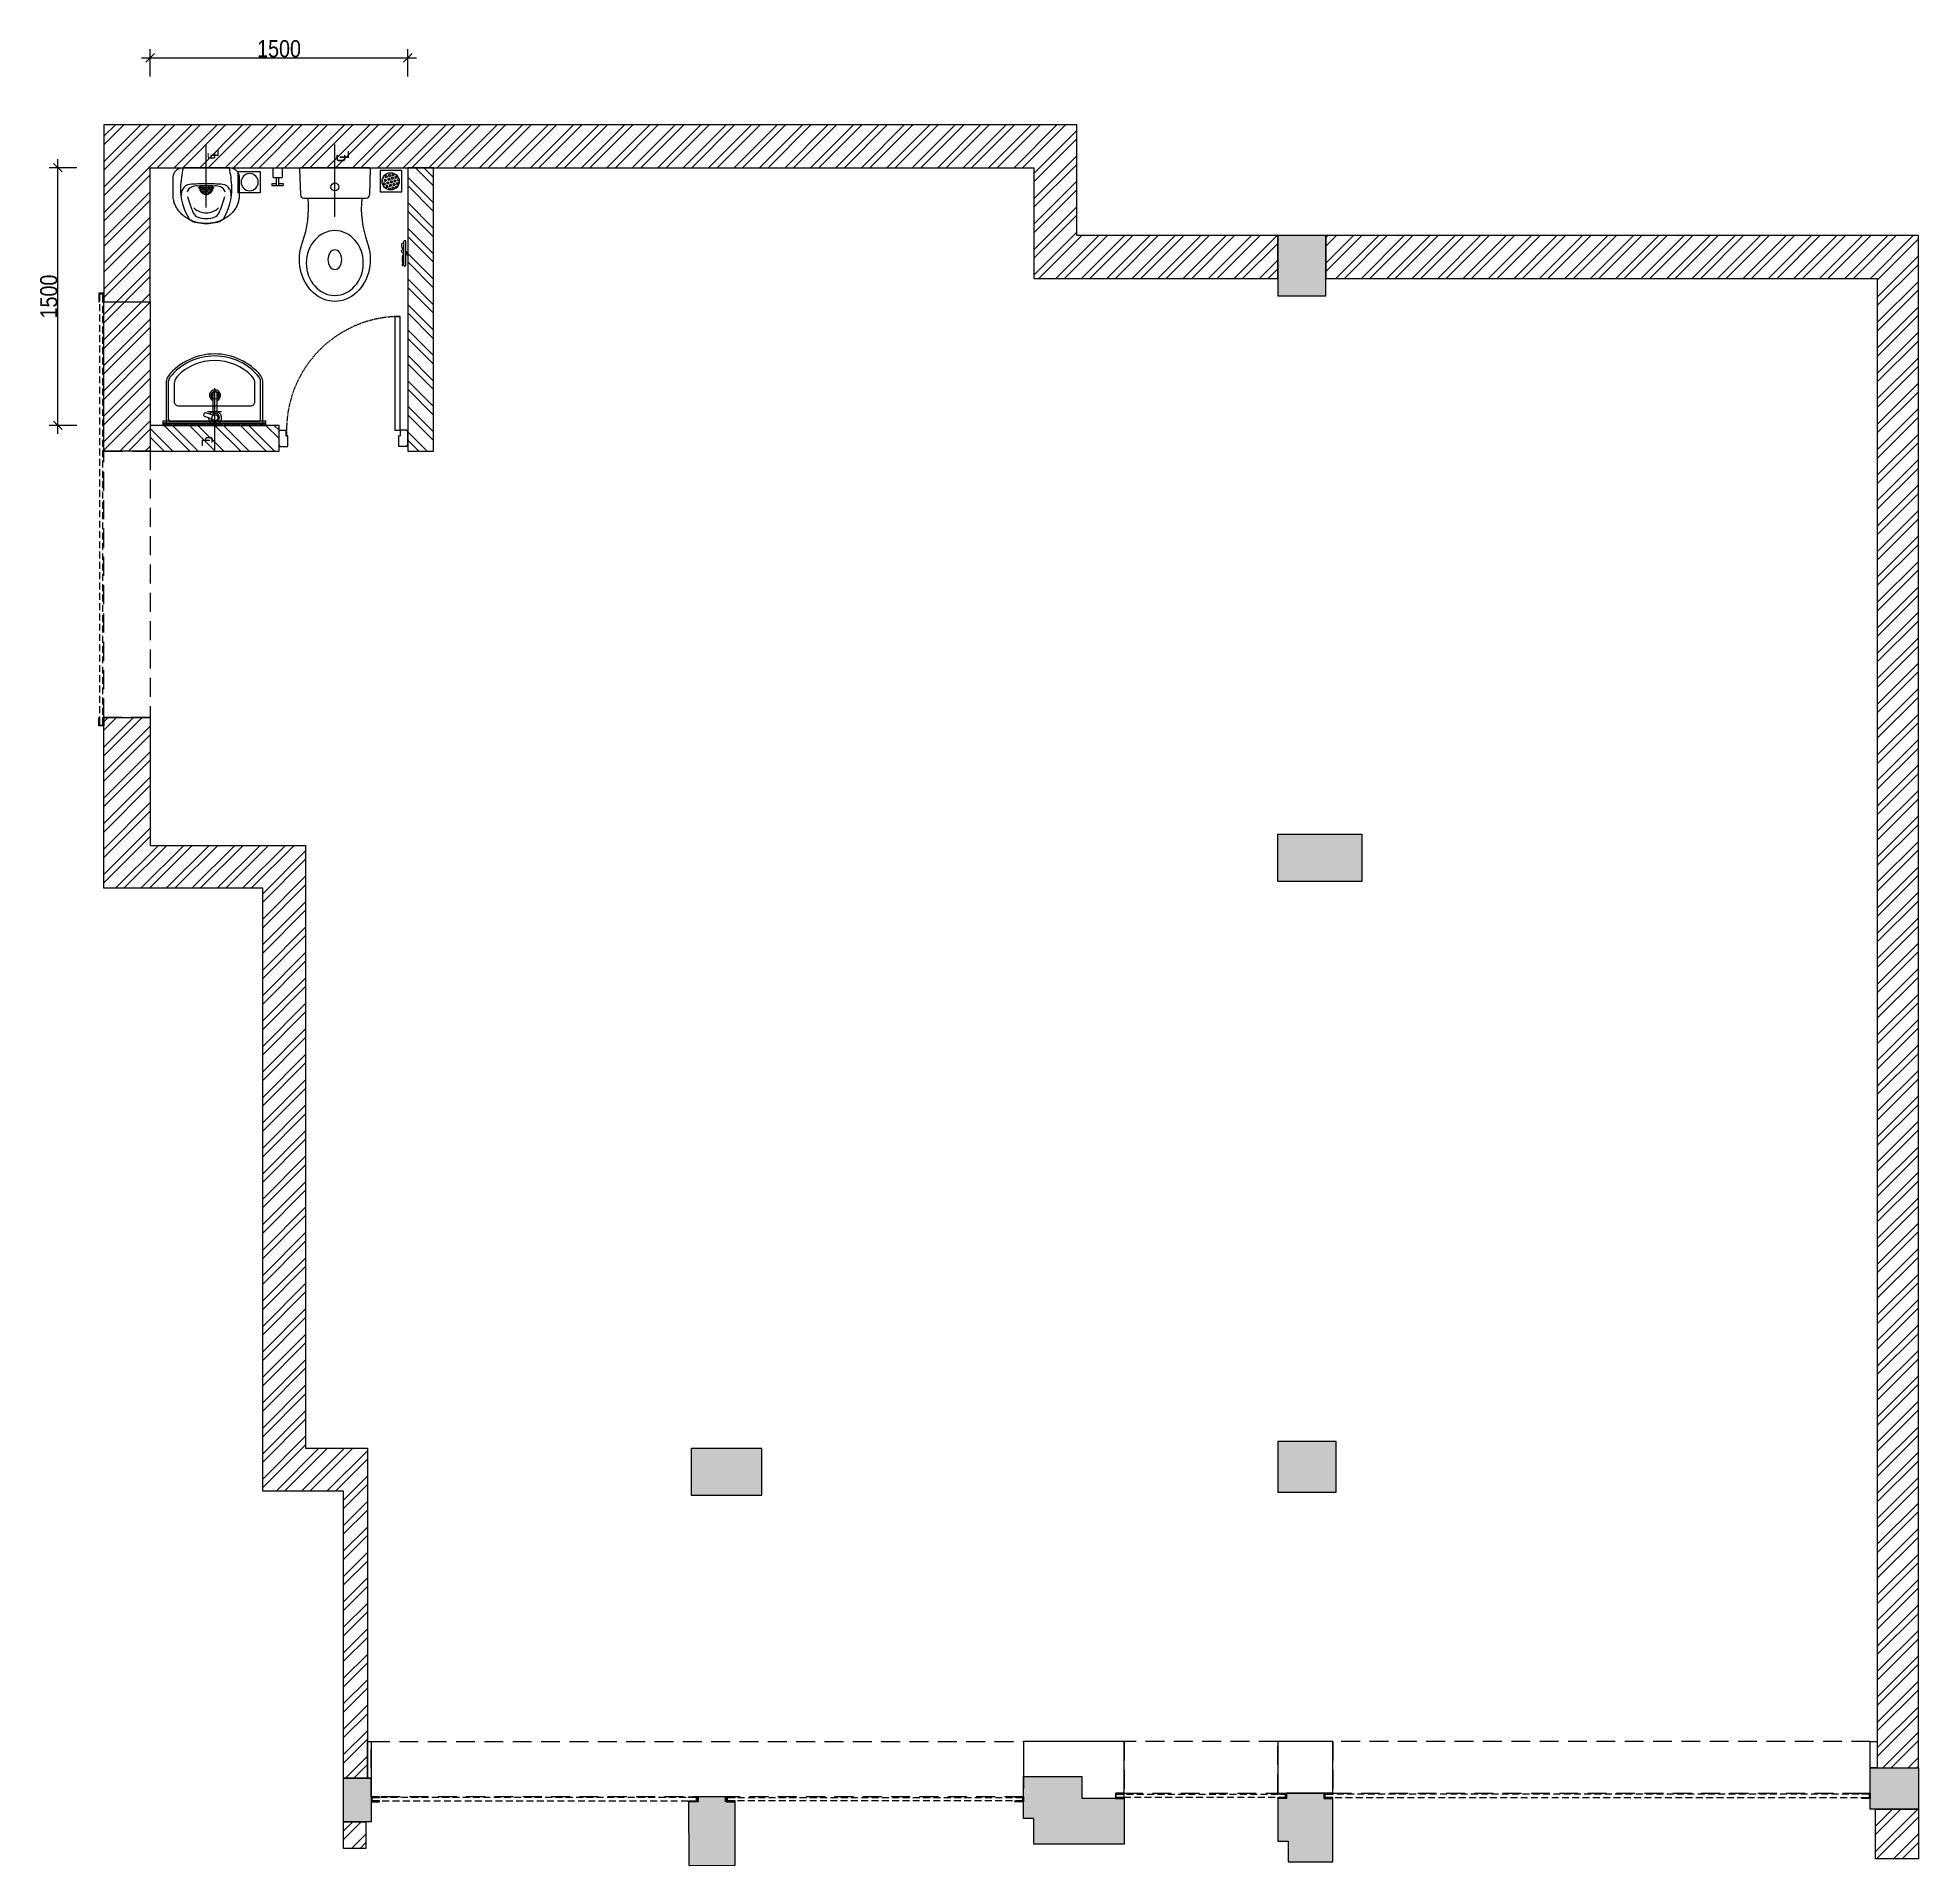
# Model space of a CAD drawing. Header units: millimetres. Extents: x 1360217 to 1371168, y 35690 to 46330.
import ezdxf

# ---------------------------------------------------------------- set-up
doc = ezdxf.new("R2010")
doc.units = ezdxf.units.MM
doc.header["$LTSCALE"] = 40
for name, pattern in [('a_p6_plan_L18$0$HIDDEN', [0.375, 0.25, -0.125]), ('CENTER', [2, 1.25, -0.25, 0.25, -0.25]), ('CONTINOUS', [0]), ('DOT2', [0.125, 0, -0.125]), ('HIDDEN', [9.525, 6.35, -3.175]), ('HIDDEN2', [0.1875, 0.125, -0.0625]), ('HIDDENX2', [0.75, 0.5, -0.25])]:
    doc.linetypes.add(name, pattern=pattern)
doc.layers.add('A-CARPET AREA', color=3, linetype='CONTINOUS', lineweight=0, true_color=0x0aff0a)
for name, color, linetype, lineweight in [('A-shutter', 8, 'Continuous', 18), ('beam', 90, 'Continuous', 9), ('centerline-toilets', 2, 'CENTER', 13), ('Column', 243, 'Continuous', 9), ('column hatch', 5, 'Continuous', 0), ('Door', 2, 'Continuous', 13), ('ele', 252, 'Continuous', 13), ('Fhitting', 152, 'Continuous', 30), ('LENS-DOOR', 34, 'Continuous', 20), ('LENS-PARTITION', 21, 'Continuous', 25), ('LN-HATCH', 251, 'Continuous', 0), ('Mirror', 150, 'Continuous', 20), ('Panelling', 65, 'Continuous', 18), ('PARTITION', 22, 'Continuous', 30), ('rolling shutter', 1, 'Continuous', 5), ('Toilet', 5, 'Continuous', 9)]:
    doc.layers.add(name, color=color, linetype=linetype, lineweight=lineweight)
doc.layers.add('A-WALL', color=1, linetype='Continuous')
doc.styles.get("Standard").update_dxf_attribs({"font": 'Gill Sans MT Condensed Regular.ttf', "height": 100})
doc.dimstyles.new('85MM', dxfattribs={"dimtxt": 100, "dimasz": 50, "dimexe": 50, "dimexo": 50, "dimtad": 1, "dimdec": 0, "dimtxsty": 'Standard', "dimblk": 'OBLIQUE', "dimcen": 2.5, "dimdle": 50, "dimclrd": 256, "dimclre": 256, "dimclrt": 1, "dimadec": 0, "dimazin": 0, "dimtfac": 1, "dimtdec": 0, "dimtmove": 0, "dimatfit": 3, "dimfxl": 110, "dimfxlon": 1, "dimlwd": -1, "dimlwe": -1, "dimarcsym": 0})

# ---------------------------------------------------------------- blocks, each defined once
blk = doc.blocks.new('*U16')
at = {"layer": 'A-shutter', "color": 5, "ltscale": 10}
for points in [[(41034826, -1561539), (41034826, -1561544), (41034781, -1561544), (41034781, -1561564), (41034826, -1561564), (41034826, -1561569), (41034776, -1561569), (41034776, -1561539)], [(41036455, -1561539), (41036455, -1561544), (41036500, -1561544), (41036500, -1561564), (41036455, -1561564), (41036455, -1561569), (41036505, -1561569), (41036505, -1561539)]]:
    blk.add_lwpolyline(points, close=True, dxfattribs=at)
at = {"layer": 'A-shutter', "color": 5, "linetype": 'HIDDENX2', "ltscale": 2, "true_color": 0x0505ff}
blk.add_lwpolyline([(41034781, -1561544), (41034781, -1561564), (41036500, -1561564), (41036500, -1561544)], close=True, dxfattribs=at)
blk = doc.blocks.new('*U17')
at = {"layer": 'A-shutter', "color": 5, "ltscale": 10}
for points in [[(41034826, -1561539), (41034826, -1561544), (41034781, -1561544), (41034781, -1561564), (41034826, -1561564), (41034826, -1561569), (41034776, -1561569), (41034776, -1561539)], [(41036625, -1561539), (41036625, -1561544), (41036670, -1561544), (41036670, -1561564), (41036625, -1561564), (41036625, -1561569), (41036675, -1561569), (41036675, -1561539)]]:
    blk.add_lwpolyline(points, close=True, dxfattribs=at)
at = {"layer": 'A-shutter', "color": 5, "linetype": 'HIDDENX2', "ltscale": 2, "true_color": 0x0505ff}
blk.add_lwpolyline([(41034781, -1561544), (41034781, -1561564), (41036670, -1561564), (41036670, -1561544)], close=True, dxfattribs=at)
blk = doc.blocks.new('*U18')
at = {"layer": 'A-shutter', "color": 5, "ltscale": 10}
for points in [[(41034826, -1561539), (41034826, -1561544), (41034781, -1561544), (41034781, -1561564), (41034826, -1561564), (41034826, -1561569), (41034776, -1561569), (41034776, -1561539)], [(41035721, -1561539), (41035721, -1561544), (41035766, -1561544), (41035766, -1561564), (41035721, -1561564), (41035721, -1561569), (41035771, -1561569), (41035771, -1561539)]]:
    blk.add_lwpolyline(points, close=True, dxfattribs=at)
at = {"layer": 'A-shutter', "color": 5, "linetype": 'HIDDENX2', "ltscale": 2, "true_color": 0x0505ff}
blk.add_lwpolyline([(41034781, -1561544), (41034781, -1561564), (41035766, -1561564), (41035766, -1561544)], close=True, dxfattribs=at)
blk = doc.blocks.new('*U19')
at = {"layer": 'A-shutter', "color": 5, "ltscale": 10}
for points in [[(41032641, -1561539), (41032641, -1561544), (41032596, -1561544), (41032596, -1561564), (41032641, -1561564), (41032641, -1561569), (41032591, -1561569), (41032591, -1561539)], [(41035721, -1561539), (41035721, -1561544), (41035766, -1561544), (41035766, -1561564), (41035721, -1561564), (41035721, -1561569), (41035771, -1561569), (41035771, -1561539)]]:
    blk.add_lwpolyline(points, close=True, dxfattribs=at)
at = {"layer": 'A-shutter', "color": 5, "linetype": 'HIDDENX2', "ltscale": 2, "true_color": 0x0505ff}
blk.add_lwpolyline([(41032596, -1561544), (41032596, -1561564), (41035766, -1561564), (41035766, -1561544)], close=True, dxfattribs=at)
blk = doc.blocks.new('*U13')
at = {"layer": 'LENS-DOOR'}
for p, q in [((547492, 1778574), (547492, 1779235)), ((547523, 1779235), (547492, 1779235)), ((547523, 1779235), (547523, 1778574)), ((547447, 1778569), (547452, 1778569)), ((547447, 1778484), (547447, 1778569)), ((547447, 1778484), (547452, 1778484)), ((547452, 1778574), (547489, 1778574)), ((547452, 1778569), (547452, 1778574)), ((547452, 1778479), (547452, 1778484)), ((547452, 1778479), (547499, 1778479)), ((547489, 1778540), (547489, 1778574)), ((547489, 1778540), (547499, 1778540)), ((547523, 1778574), (547492, 1778574)), ((547499, 1778479), (547499, 1778540)), ((548145, 1778479), (548145, 1778540)), ((548156, 1778540), (548145, 1778540)), ((548192, 1778479), (548145, 1778479)), ((548192, 1778574), (548156, 1778574)), ((548156, 1778540), (548156, 1778574)), ((548192, 1778569), (548192, 1778574)), ((548197, 1778569), (548192, 1778569)), ((548192, 1778479), (548192, 1778484)), ((548197, 1778484), (548192, 1778484)), ((548197, 1778484), (548197, 1778569))]:
    blk.add_line(p, q, dxfattribs=at)
at = {"layer": 'LENS-DOOR', "color": 7, "linetype": 'HIDDEN2', "extrusion": (0, 0, -1)}
blk.add_ellipse((547492, 1778574), major_axis=(661, 0), ratio=1, start_param=-1.570791, end_param=0.051209, dxfattribs=at)
blk = doc.blocks.new('WC-Pico')
at = {"layer": 'centerline-toilets', "linetype": 'HIDDEN', "ltscale": 10}
blk.add_line((0, -125.2), (0, 242.7), dxfattribs=at)
at = {"layer": 'Toilet'}
for p, q in [((-179.8, 119.8), (-174.6, -12.4)), ((174.8, 125), (-174.8, 125)), ((179.8, 119.8), (176.3, -12.4)), ((-157.8, -29.5), (159.5, -29.5))]:
    blk.add_line(p, q, dxfattribs=at)
blk.add_circle((0.2, 27.5), 20, dxfattribs=at)
for centre, radius, start, end in [((-174.8, 120), 5, 90, 182.04541), ((174.8, 120), 5, 357.95459, 90), ((-157.7, -12.7), 16.8, 179.10187, 269.64906), ((-678.1, -72.8), 544.8, 340.51959, 4.56168), ((678.5, -76.9), 543.8, 174.997, 199.06186), ((159.4, -12.7), 16.8, 270.35094, 0.89813)]:
    blk.add_arc(centre, radius, start, end, dxfattribs=at)
at = {"layer": 'Toilet', "extrusion": (0, 0, -1)}
for centre, major_axis, ratio, start_param, end_param in [((0, -341.2), (0, 213.8), 0.842028, 7.436326, 11.41323), ((0, -342.6), (0, 50), 0.7, 1.570796326794896, 7.853981633974482)]:
    blk.add_ellipse(centre, major_axis=major_axis, ratio=ratio, start_param=start_param, end_param=end_param, dxfattribs=at)
blk.add_ellipse((0, -360), major_axis=(0, 165), ratio=0.878788, dxfattribs=at)
at = {"layer": 'centerline-toilets', "linetype": 'DOT2', "insert": (31.4, 174.7), "char_height": 75, "width": 495.827, "attachment_point": 5, "rotation": 90}
blk.add_mtext('{\\fISOCPEUR|b0|i0|c0|p34;℄}', dxfattribs=at)
blk = doc.blocks.new('Spout')
at = {"layer": 'Toilet', "ltscale": 100}
for p, q in [((-288415.5, 321413.5), (-288415.5, 321459)), ((-288415.5, 321459), (-288365.5, 321459)), ((-288365.5, 321413.5), (-288365.5, 321459)), ((-288325.5, 321442.3), (-288365.5, 321442.3)), ((-288325.5, 321430.3), (-288365.5, 321430.3)), ((-288335.5, 321465), (-288325.5, 321465)), ((-288335.5, 321442.3), (-288335.5, 321465)), ((-288335.5, 321407.5), (-288335.5, 321430.3)), ((-288325.5, 321407.5), (-288325.5, 321465)), ((-288365.5, 321413.5), (-288415.5, 321413.5)), ((-288335.5, 321407.5), (-288325.5, 321407.5))]:
    blk.add_line(p, q, dxfattribs=at)
blk = doc.blocks.new('jALI')
at = {"layer": 'Toilet', "ltscale": 5}
h = blk.add_hatch(dxfattribs=at)
h.set_pattern_fill('HEX', color=256, scale=50, angle=135, double=1)
h.set_pattern_definition([(135, (-344825.863, 460708.187), (-7.65465545, -7.65465545), [6.25, -12.5]), (255, (-344825.863, 460708.187), (10.4564538, -2.80179835), [6.25, -12.5]), (195, (-344830.282, 460712.606), (2.80179835, -10.4564538), [6.25, -12.5])])
edge = h.paths.add_edge_path()
edge.add_arc((-393188, 163648), 50, -90, 270)
blk.add_lwpolyline([(-393250, 163582), (-393126, 163582), (-393126, 163709), (-393250, 163709)], close=True, dxfattribs=at)
blk.add_circle((-393188, 163648), 50, dxfattribs=at)
blk = doc.blocks.new('A$C42dc7abb')
at = {"layer": 'centerline-toilets', "linetype": 'HIDDEN', "ltscale": 10}
blk.add_line((-32, 70), (-32, 438), dxfattribs=at)
at = {"layer": 'Toilet', "ltscale": 100}
for p, q in [((-312, 276), (-312, 29)), ((-302, 286), (238, 286)), ((-300, 253), (-300, 29)), ((-290, 263), (226, 263)), ((-47, 219), (-46, 100)), ((-21, 100), (-21, 219)), ((236, 253), (236, 29)), ((248, 276), (248, 29))]:
    blk.add_line(p, q, dxfattribs=at)
blk.add_lwpolyline([(-9, 246), (26, 234, -0.414214), (30, 227), (26, 215, -0.414214), (18, 212), (-16, 223)], format="xyb", dxfattribs=at)
blk.add_lwpolyline([(-267, 44, 0.191896), (-249, -1, 0.420236), (185, -1, 0.191896), (203, 44), (203, 147, 0.414214), (178, 172), (-242, 172, 0.414214), (-267, 147)], format="xyb", close=True, dxfattribs=at)
blk.add_lwpolyline([(9, 205), (-73, 205)], dxfattribs=at)
for centre, radius in [((-34, 241), 17.5), ((-34, 111), 22.5)]:
    blk.add_circle(centre, radius, dxfattribs=at)
for centre, radius, start, end in [((-302, 276), 10, 90, 180), ((-290, 253), 10, 90, 180), ((226, 253), 10, 0, 90), ((238, 276), 10, 0, 90), ((-34, 111), 32.1, 113.0898, 66.246), ((-34, 111), 20.5, 128.0403, 237.2899), ((-34, 111), 20.5, 304.4733, 50.7332), ((-262, 29), 50, 180, 218.4461), ((-262, 29), 38, 180, 218.4461), ((-32, 218), 336, 219.313, 320.687), ((198, 29), 38, 321.5539, 0), ((198, 29), 50, 321.5539, 0), ((-32, 218), 348, 219.2826, 320.7174)]:
    blk.add_arc(centre, radius, start, end, dxfattribs=at)
for centre, major_axis, start_param, end_param in [((-34, 241), (0, 38.3), 4.720493, 9.081982), ((-34, 241), (-0.2, -25.6), 1.769108, 7.074098), ((-34, 241), (0, 38.3), 3.484555, 4.083576), ((-34, 100), (-9.04, 9.04), 0.785398, 3.926991)]:
    blk.add_ellipse(centre, major_axis=major_axis, ratio=1, start_param=start_param, end_param=end_param, dxfattribs=at)
at = {"layer": 'centerline-toilets', "linetype": 'DOT2', "insert": (2, 370), "char_height": 75, "width": 495.83, "attachment_point": 5, "rotation": 90}
blk.add_mtext('{\\fISOCPEUR|b0|i0|c0|p34;℄}', dxfattribs=at)
blk = doc.blocks.new('DLF-RSP-AR-CD-DWG-4DT-3113$0$X-TYPICAL TOILET UPPER FLOORS - 02$0$urinals')
at = {"layer": 'Toilet'}
for p, q in [((0, -16), (0, 8)), ((0, -105), (0, -161)), ((-46, -115), (46, -115))]:
    blk.add_line(p, q, dxfattribs=at)
blk.add_lwpolyline([(135, 0), (-135, 0, 0.036949), (-150, -116, 0.138094), (-100, -297, 0.221721), (-52, -318, 0.062656), (0, -325, 0.062656), (52, -318, 0.221721), (100, -297, 0.138094), (150, -116, 0.036949)], format="xyb", close=True, dxfattribs=at)
for centre, radius, start, end in [((-94, -145), 47.1, 93.3708, 154.4824), ((3, -1238), 1145, 90.1625, 95.0265), ((-51, -225), 119, 89.5454, 105.8857), ((0, -996), 891, 89.9918, 93.182), ((0, -115), 40, 167.428, 12.572), ((0, -115), 33, 164.1814, 15.8186), ((0, -115), 32, 163.6049, 16.3951), ((0, -115), 22.6, 155.6653, 24.3347), ((0, -115), 14.7, 139.9109, 40.0891), ((-3, -1238), 1145, 84.9735, 89.8375), ((0, -996), 891, 86.818, 90.0082), ((51, -225), 119, 74.1143, 90.4546), ((94, -145), 47.1, 25.5176, 86.6292), ((-91, -153), 53.8, 148.4868, 188.6401), ((-71, -150), 40.2, 106.7016, 169.725), ((414, -38), 538, 193.994, 204.5632), ((-414, -38), 538, 335.4368, 346.006), ((71, -150), 40.2, 10.275, 73.2984), ((91, -153), 53.8, 351.3599, 31.5132), ((-30, -241), 50, 204.5632, 250.4606), ((-2, -165), 97.6, 225, 270.9552), ((-2, -161), 135, 250.4606, 270.6492), ((2, -165), 97.6, 269.0448, 315), ((2, -161), 135, 269.3508, 289.5394), ((30, -241), 50, 289.5394, 335.4368)]:
    blk.add_arc(centre, radius, start, end, dxfattribs=at)
blk.add_open_spline([(135, 0), (105, 0), (76, 0), (-13, 0), (-73, 0), (-133, 0), (-133, 0), (-134, 0), (-134, 0), (-135, 0), (-135, 0), (-135, 0), (-135, 0), (-135, 0), (-135, 0), (-135, 0), (-135, 0), (-135, 0), (-135, 0), (-135, 0), (-135, 0), (-135, 0), (-135, 0), (-136, 0), (-136, 0), (-136, 0), (-137, 0), (-138, 0), (-138, 0), (-141, 0), (-142, 0), (-146, -1), (-149, -2), (-155, -3), (-158, -5), (-163, -7), (-166, -9), (-171, -13), (-173, -15), (-178, -19), (-180, -22), (-184, -27), (-185, -29), (-188, -35), (-189, -38), (-191, -43), (-191, -46), (-192, -50), (-192, -51), (-192, -52), (-192, -54), (-193, -56), (-193, -56), (-193, -57), (-193, -57), (-193, -57), (-193, -57), (-193, -57), (-193, -57), (-193, -57), (-193, -57), (-193, -58), (-193, -58), (-193, -58), (-193, -58), (-193, -58), (-193, -58), (-193, -58), (-193, -59), (-193, -59), (-193, -60), (-193, -61), (-193, -62), (-193, -65), (-193, -66), (-193, -72), (-193, -75), (-193, -86), (-193, -93), (-193, -114), (-193, -128), (-193, -146), (-193, -145), (-193, -149), (-193, -150), (-193, -154), (-193, -156), (-193, -159), (-193, -159), (-193, -159), (-193, -159), (-193, -160), (-193, -160), (-193, -160), (-193, -160), (-193, -160), (-193, -160), (-193, -160), (-193, -160), (-193, -160), (-193, -160), (-193, -160), (-193, -161), (-193, -161), (-193, -161), (-193, -162), (-193, -162), (-192, -164), (-192, -165), (-192, -168), (-192, -170), (-192, -176), (-191, -180), (-189, -191), (-188, -198), (-183, -212), (-180, -219), (-173, -233), (-169, -240), (-159, -253), (-154, -259), (-142, -271), (-136, -277), (-123, -287), (-115, -292), (-101, -301), (-93, -305), (-77, -311), (-69, -314), (-53, -319), (-44, -321), (-28, -323), (-20, -324), (-9, -325), (-7, -325), (-3, -325), (-1, -325), (2, -325), (4, -325), (8, -325), (11, -325), (21, -324), (27, -323), (42, -321), (50, -319), (67, -315), (75, -312), (92, -305), (100, -301), (115, -292), (123, -288), (136, -277), (143, -271), (155, -259), (160, -252), (170, -238), (174, -231), (181, -217), (184, -210), (188, -195), (190, -188), (191, -179), (191, -178), (192, -174), (192, -171), (192, -168), (192, -167), (192, -164), (192, -162), (192, -160), (192, -160), (192, -160), (192, -160), (192, -160), (192, -159), (192, -159), (192, -159), (192, -158), (192, -157), (192, -156), (192, -155), (192, -152), (192, -150), (192, -143), (192, -144), (192, -132), (192, -124), (192, -99), (192, -82), (192, -65), (192, -64), (192, -62), (192, -60), (192, -58), (192, -58), (192, -57), (192, -57), (192, -57), (192, -57), (192, -57), (192, -57), (192, -57), (192, -57), (192, -57), (192, -57), (192, -56), (192, -56), (192, -55), (192, -55), (192, -53), (192, -52), (192, -48), (191, -46), (190, -40), (189, -37), (186, -31), (184, -28), (180, -22), (178, -19), (173, -14), (170, -12), (164, -8), (161, -6), (155, -3), (151, -2), (145, -1), (142, 0), (137, 0), (136, 0), (135, 0)], degree=3, knots=[0, 0, 0, 0, 0.329607, 0.329607, 0.988822, 0.988822, 0.996691, 0.996691, 0.998638, 0.998638, 0.99992, 0.99992, 1.000227, 1.000227, 1.000534, 1.000534, 1.001148, 1.001148, 1.002375, 1.002375, 1.00483, 1.00483, 1.009739, 1.009739, 1.019558, 1.019558, 1.039196, 1.039196, 1.078472, 1.078472, 1.157024, 1.157024, 1.314128, 1.314128, 1.471232, 1.471232, 1.628335, 1.628335, 1.785439, 1.785439, 1.942543, 1.942543, 2.099647, 2.099647, 2.256751, 2.256751, 2.413855, 2.413855, 2.450944, 2.450944, 2.525122, 2.525122, 2.556641, 2.556641, 2.563699, 2.563699, 2.567479, 2.567479, 2.57001, 2.57001, 2.570783, 2.570783, 2.572328, 2.572328, 2.573873, 2.573873, 2.576964, 2.576964, 2.583145, 2.583145, 2.595507, 2.595507, 2.620232, 2.620232, 2.669681, 2.669681, 2.76858, 2.76858, 2.966376, 2.966376, 3.36197, 3.36197, 3.45996, 3.45996, 3.491387, 3.491387, 3.554241, 3.554241, 3.562213, 3.562213, 3.566829, 3.566829, 3.570018, 3.570018, 3.570684, 3.570684, 3.571294, 3.571294, 3.571904, 3.571904, 3.573124, 3.573124, 3.575564, 3.575564, 3.580444, 3.580444, 3.590203, 3.590203, 3.609723, 3.609723, 3.648762, 3.648762, 3.72684, 3.72684, 3.861362, 3.861362, 3.995884, 3.995884, 4.130406, 4.130406, 4.264928, 4.264928, 4.39945, 4.39945, 4.533972, 4.533972, 4.668494, 4.668494, 4.803016, 4.803016, 4.937539, 4.937539, 5.072061, 5.072061, 5.118026, 5.118026, 5.144558, 5.144558, 5.17109, 5.17109, 5.224154, 5.224154, 5.330281, 5.330281, 5.468863, 5.468863, 5.607445, 5.607445, 5.746027, 5.746027, 5.884609, 5.884609, 6.023191, 6.023191, 6.161773, 6.161773, 6.300355, 6.300355, 6.438937, 6.438937, 6.577519, 6.577519, 6.602876, 6.602876, 6.653589, 6.653589, 6.673028, 6.673028, 6.711906, 6.711906, 6.713712, 6.713712, 6.715518, 6.715518, 6.719129, 6.719129, 6.726351, 6.726351, 6.740796, 6.740796, 6.769686, 6.769686, 6.827466, 6.827466, 6.943027, 6.943027, 7.174147, 7.174147, 7.636387, 7.636387, 7.659394, 7.659394, 7.705407, 7.705407, 7.71212, 7.71212, 7.713128, 7.713128, 7.714137, 7.714137, 7.716153, 7.716153, 7.720185, 7.720185, 7.728249, 7.728249, 7.744378, 7.744378, 7.776636, 7.776636, 7.841152, 7.841152, 7.970184, 7.970184, 8.14844, 8.14844, 8.326696, 8.326696, 8.504953, 8.504953, 8.683209, 8.683209, 8.861465, 8.861465, 9.039722, 9.039722, 9.217978, 9.217978, 9.283185, 9.283185, 9.283185, 9.283185], dxfattribs=at)
blk = doc.blocks.new('A$C2367ec3a')
at = {"layer": 'centerline-toilets', "linetype": 'HIDDEN', "ltscale": 10}
blk.add_line((219, 337), (587, 337), dxfattribs=at)
at = {"layer": 'Fhitting', "lineweight": 0, "ltscale": 0.5, "rotation": 270}
blk.add_blockref('DLF-RSP-AR-CD-DWG-4DT-3113$0$X-TYPICAL TOILET UPPER FLOORS - 02$0$urinals', (450, 337), dxfattribs=at)
at = {"layer": 'Fhitting', "lineweight": 0, "ltscale": 0.5, "xscale": -1, "rotation": 180}
blk.add_blockref('jALI', (393554, 163732), dxfattribs=at)
at = {"layer": 'centerline-toilets', "linetype": 'DOT2', "insert": (519, 306), "char_height": 75, "width": 495.83, "attachment_point": 5}
blk.add_mtext('{\\fISOCPEUR|b0|i0|c0|p34;℄}', dxfattribs=at)
blk = doc.blocks.new('towel ring')
at = {"layer": 'Toilet'}
for p, q in [((-173589, -1172535, 184142), (-173727, -1172535, 184142)), ((-173589, -1172547, 184142), (-173727, -1172547, 184142)), ((-173667, -1172529, 184142), (-173667, -1172523, 184142)), ((-173649, -1172523, 184142), (-173667, -1172523, 184142)), ((-173649, -1172529, 184142), (-173667, -1172529, 184142)), ((-173664, -1172529, 184142), (-173664, -1172535, 184142)), ((-173652, -1172529, 184142), (-173652, -1172535, 184142)), ((-173649, -1172529, 184142), (-173649, -1172523, 184142))]:
    blk.add_line(p, q, dxfattribs=at)
for centre, start, end in [((-173727, -1172541, 184142), 90, 270), ((-173589, -1172541, 184142), 270, 90)]:
    blk.add_arc(centre, 6, start, end, dxfattribs=at)
blk.add_open_spline([(-173715, -1172547, 184142), (-173715, -1172550, 184142), (-173717, -1172563, 184142), (-173696, -1172559, 184142), (-173676, -1172552, 184142), (-173678, -1172562, 184142), (-173664, -1172562, 184142), (-173668, -1172545, 184142), (-173624, -1172563, 184142), (-173609, -1172552, 184142), (-173585, -1172557, 184142), (-173587, -1172550, 184142), (-173588, -1172547, 184142)], degree=3, knots=[0, 0, 0, 0, 9.744972, 33.823887, 47.583551, 49.497915, 60.560502, 63.822284, 93.508019, 135.756925, 141.904352, 150.301906, 150.301906, 150.301906, 150.301906], dxfattribs=at)
blk = doc.blocks.new('*U15')
at = {"layer": 'A-shutter', "color": 5, "ltscale": 10}
for points in [[(41034205, -1561539), (41034205, -1561544), (41034160, -1561544), (41034160, -1561564), (41034205, -1561564), (41034205, -1561569), (41034155, -1561569), (41034155, -1561539)], [(41036625, -1561539), (41036625, -1561544), (41036670, -1561544), (41036670, -1561564), (41036625, -1561564), (41036625, -1561569), (41036675, -1561569), (41036675, -1561539)]]:
    blk.add_lwpolyline(points, close=True, dxfattribs=at)
at = {"layer": 'A-shutter', "color": 5, "linetype": 'HIDDENX2', "ltscale": 2, "true_color": 0x0505ff}
blk.add_lwpolyline([(41034160, -1561544), (41034160, -1561564), (41036670, -1561564), (41036670, -1561544)], close=True, dxfattribs=at)
blk = doc.blocks.new('A$Cdd6ceb42')
at = {"layer": 'column hatch'}
h = blk.add_hatch(color=8, dxfattribs=at)
h.dxf.hatch_style = 1
h.paths.add_polyline_path([(-3730, -3485), (-3240, -3485), (-3240, -3760), (-3730, -3760)])
h.paths.add_polyline_path([(-6733, -7062), (-7145, -7062), (-7145, -7333), (-6733, -7333)])
h.paths.add_polyline_path([(-3390, -7020), (-3730, -7020), (-3730, -7315), (-3390, -7315)])
h.paths.add_polyline_path([(-3409, -9467), (-3410, -9097), (-3460, -9098), (-3460, -9067), (-3680, -9067), (-3680, -9097), (-3730, -9097), (-3729, -9348), (-3669, -9348), (-3669, -9468)])
h.paths.add_polyline_path([(-5210, -8970), (-4870, -8970), (-4870, -9097), (-4625, -9097), (-4625, -9365), (-5150, -9365), (-5150, -9215), (-5210, -9215)])
h.paths.add_polyline_path([(-6889, -9487), (-6889, -9117), (-6945, -9118), (-6945, -9088), (-7105, -9088), (-7105, -9118), (-7160, -9118), (-7159, -9488)])
h.paths.add_polyline_path([(-280, -8920), (0, -8920), (0, -9160), (-280, -9160)])
h.paths.add_polyline_path([(-9169, -8980), (-9009, -8980), (-9009, -9234), (-9169, -9234)])
h.paths.add_polyline_path([(-3730, -350), (-3450, -350), (-3450, 0), (-3730, 0)])
at = {"layer": 'LN-HATCH'}
h = blk.add_hatch(dxfattribs=at)
h.set_pattern_fill('ANSI32', color=256, scale=11, angle=180)
h.set_pattern_definition([(225, (-1439691.43, -47000.38), (74.087113, -74.087113), []), (225, (-1439740.82, -47000.38), (74.087113, -74.087113), [])])
h.paths.add_polyline_path([(0, -8920), (0, 0), (-3450, 0), (-3450, -250), (-240, -250), (-240, -8920)])
h.paths.add_polyline_path([(-3730, 0), (-4900, 0), (-4900, 645), (-10565, 645), (-10565, -385), (-10295, -385), (-10295, 395), (-5150, 395), (-5150, -250), (-3730, -250)])
h.paths.add_polyline_path([(-10295, -1255), (-10565, -1255), (-10565, -385), (-10295, -385)])
h.paths.add_polyline_path([(-10295, -2805), (-10295, -3550), (-9390, -3550), (-9390, -7060), (-9030, -7060), (-9030, -8980), (-9169, -8980), (-9169, -7310), (-9640, -7310), (-9640, -3800), (-10565, -3800), (-10565, -2805)])
h.paths.add_polyline_path([(-9039, -9389), (-9169, -9389), (-9169, -9234), (-9039, -9234)])
h.paths.add_polyline_path([(-250, -9160), (0, -9160), (0, -9450), (-250, -9450)])
h = blk.add_hatch(dxfattribs=at)
h.set_pattern_fill('ANSI32', color=256, scale=11, angle=90)
h.set_pattern_definition([(135, (-55585.77, 1429791.43), (-74.087113, -74.087113), []), (135, (-55585.77, 1429840.82), (-74.087113, -74.087113), [])])
h.paths.add_polyline_path([(-9545, -1255), (-9545, -1105), (-10295, -1105), (-10295, -1255)])
h.paths.add_polyline_path([(-8795, 395), (-8795, -1255), (-8645, -1255), (-8645, 395)])
at = {"layer": 'PARTITION', "lineweight": 9}
h = blk.add_hatch(dxfattribs=at)
h.set_pattern_fill('ANSI38', color=256, scale=70, angle=810, style=0, double=1)
h.set_pattern_definition([(135, (-9174.749, -1093.675), (-6.187184, -6.187184), []), (225, (-9174.749, -1093.675), (-6.187184, -18.56155), [21.875, -13.125])])
h.paths.add_polyline_path([(-10222, -1105), (-9622, -1105), (-9622, -1093), (-10222, -1093)])
at = {"layer": 'A-WALL'}
for points in [[(-3730, 0), (-4900, 0), (-4900, 645), (-10565, 645), (-10565, -385), (-10295, -385), (-10295, 395), (-5150, 395), (-5150, -250), (-3730, -250)], [(-8795, 395), (-8795, -1255), (-8645, -1255), (-8645, 395)], [(0, -8920), (0, 0), (-3450, 0), (-3450, -250), (-240, -250), (-240, -8920)], [(-10295, -1255), (-10565, -1255), (-10565, -385), (-10295, -385)], [(-9545, -1255), (-9545, -1105), (-10295, -1105), (-10295, -1255)], [(-10295, -2805), (-10295, -3550), (-9390, -3550), (-9390, -7060), (-9030, -7060), (-9030, -8980), (-9169, -8980), (-9169, -7310), (-9640, -7310), (-9640, -3800), (-10565, -3800), (-10565, -2805)], [(-250, -9160), (0, -9160), (0, -9450), (-250, -9450)], [(-9039, -9389), (-9169, -9389), (-9169, -9234), (-9039, -9234)]]:
    blk.add_lwpolyline(points, close=True, dxfattribs=at)
at = {"layer": 'beam', "linetype": 'a_p6_plan_L18$0$HIDDEN', "lineweight": 5, "ltscale": 11}
for points in [[(-10295, -2805), (-10565, -2805), (-10565, -1255), (-10295, -1255)], [(-5210, -9088), (-9009, -9088), (-9009, -8767), (-5210, -8767)], [(-3730, -8767), (-4625, -8767), (-4625, -9067), (-3730, -9067)], [(-3410, -9067), (-280, -9067), (-280, -8767), (-3410, -8767)]]:
    blk.add_lwpolyline(points, close=True, dxfattribs=at)
at = {"layer": 'Column'}
for points in [[(-3730, -350), (-3450, -350), (-3450, 0), (-3730, 0)], [(-3730, -3485), (-3240, -3485), (-3240, -3760), (-3730, -3760)], [(-6733, -7062), (-7145, -7062), (-7145, -7333), (-6733, -7333)], [(-3390, -7020), (-3730, -7020), (-3730, -7315), (-3390, -7315)], [(-5210, -8970), (-4870, -8970), (-4870, -9097), (-4625, -9097), (-4625, -9365), (-5150, -9365), (-5150, -9215), (-5210, -9215)], [(-280, -8920), (0, -8920), (0, -9160), (-280, -9160)], [(-9169, -8980), (-9009, -8980), (-9009, -9234), (-9169, -9234)], [(-6889, -9487), (-6889, -9117), (-6945, -9118), (-6945, -9088), (-7105, -9088), (-7105, -9118), (-7160, -9118), (-7159, -9488)], [(-3409, -9467), (-3410, -9097), (-3460, -9098), (-3460, -9067), (-3680, -9067), (-3680, -9097), (-3730, -9097), (-3729, -9348), (-3669, -9348), (-3669, -9468)]]:
    blk.add_lwpolyline(points, close=True, dxfattribs=at)
at = {"layer": 'LENS-PARTITION'}
for points in [[(-9009, -8980), (-9030, -8980), (-9030, -8767), (-9009, -8767)], [(-4625, -9097), (-4625, -8767), (-5210, -8767), (-5210, -8970), (-4870, -8970), (-4870, -9097)], [(-3410, -8767), (-3730, -8767), (-3730, -9067), (-3410, -9067)], [(-280, -8767), (-240, -8767), (-240, -8920), (-280, -8920)]]:
    blk.add_lwpolyline(points, close=True, dxfattribs=at)
at = {"layer": 'Mirror', "ltscale": 0.5}
blk.add_lwpolyline([(-9622, -1093), (-9622, -1081), (-10222, -1081), (-10222, -1093)], close=True, dxfattribs=at)
at = {"layer": 'Panelling', "lineweight": 9}
blk.add_lwpolyline([(-9622, -1105), (-9622, -1093), (-10222, -1093), (-10222, -1105)], close=True, dxfattribs=at)
at = {"layer": 'Door', "xscale": -1}
blk.add_blockref('*U13', (538652, -1779706), dxfattribs=at)
at = {"layer": 'ele', "color": 0, "lineweight": -2, "rotation": 90.00000000000003}
blk.add_blockref('A$C2367ec3a', (-9632, -55), dxfattribs=at)
at = {"layer": 'Fhitting', "lineweight": 0, "ltscale": 0.5, "xscale": 1.144356527365744, "yscale": 1.144356527365744, "zscale": 1.144356527365744}
blk.add_blockref('WC-Pico', (-9220, 252), dxfattribs=at)
at = {"layer": 'Fhitting', "lineweight": 0, "ltscale": 0.5, "xscale": 1.144356527365744, "yscale": 1.144356527365744, "zscale": 1.144356527365744, "rotation": 270}
blk.add_blockref('Spout', (-377391, -329655), dxfattribs=at)
at = {"layer": 'Fhitting', "lineweight": 0, "ltscale": 0.5}
for name, p, rotation in [('jALI', (154753, 393504), 90.00000000000003), ('A$C42dc7abb', (-9952, -819), 180)]:
    blk.add_blockref(name, p, dxfattribs=dict(at, rotation=rotation))
at = {"layer": 'Fhitting', "rotation": 270}
blk.add_blockref('towel ring', (1163728, -173761, -184142), dxfattribs=at)
at = {"layer": 'rolling shutter', "color": 2}
for name, p, rotation in [('*U15', (-1572134, -41037010), 89.99999999999999), ('*U17', (41027666, -1570657), 180), ('*U19', (41032311, -1570637), 180)]:
    blk.add_blockref(name, p, dxfattribs=dict(at, rotation=rotation))
at = {"layer": 'rolling shutter', "color": 2, "xscale": -1, "rotation": 180}
for name, p in [('*U16', (-41041715, -1570657)), ('*U18', (-41039451, -1570637))]:
    blk.add_blockref(name, p, dxfattribs=at)
blk = doc.blocks.new('_Oblique')
at = {"color": 0, "linetype": 'ByBlock', "lineweight": -2}
blk.add_line((-0.5, -0.5), (0.5, 0.5), dxfattribs=at)
blk = doc.blocks.new('*D20')
at = {"layer": 'A-CARPET AREA', "transparency": 16777216}
for p, q in [((1360445, 45573), (1360285, 45573)), ((1360335, 44023), (1360335, 45623)), ((1360445, 44073), (1360285, 44073))]:
    blk.add_line(p, q, dxfattribs=at)
at = {"layer": 'Defpoints', "color": 0, "transparency": 16777216}
for p in [(1360335, 45573), (1360873, 45573), (1360873, 44073)]:
    blk.add_point(p, dxfattribs=at)
at = {"layer": 'A-CARPET AREA', "transparency": 16777216, "xscale": 50, "yscale": 50, "zscale": 50}
for p, rotation in [((1360335, 45573), 90), ((1360335, 44073), 270)]:
    blk.add_blockref('_Oblique', p, dxfattribs=dict(at, rotation=rotation))
at = {"layer": 'A-CARPET AREA', "color": 1, "transparency": 16777216, "insert": (1360283, 44823), "char_height": 100, "attachment_point": 5, "rotation": 90}
blk.add_mtext('1500', dxfattribs=at)
blk = doc.blocks.new('*D21')
at = {"layer": 'A-CARPET AREA', "transparency": 16777216}
for p, q in [((1360823, 46213), (1362423, 46213)), ((1360873, 46103), (1360873, 46263)), ((1362373, 46103), (1362373, 46263))]:
    blk.add_line(p, q, dxfattribs=at)
at = {"layer": 'Defpoints', "color": 0, "transparency": 16777216}
for p in [(1362373, 46213), (1360873, 45573), (1362373, 45573)]:
    blk.add_point(p, dxfattribs=at)
at = {"layer": 'A-CARPET AREA', "transparency": 16777216, "xscale": 50, "yscale": 50, "zscale": 50, "rotation": 180}
blk.add_blockref('_Oblique', (1360873, 46213), dxfattribs=at)
at = {"layer": 'A-CARPET AREA', "transparency": 16777216, "xscale": 50, "yscale": 50, "zscale": 50}
blk.add_blockref('_Oblique', (1362373, 46213), dxfattribs=at)
at = {"layer": 'A-CARPET AREA', "color": 1, "transparency": 16777216, "insert": (1361623, 46265), "char_height": 100, "attachment_point": 5}
blk.add_mtext('1500', dxfattribs=at)

msp = doc.modelspace()

# ---------------------------------------------------------------- block references
at = {"layer": 'A-CARPET AREA'}
msp.add_blockref('A$Cdd6ceb42', (1371167.8, 45177.8), dxfattribs=at)

# ---------------------------------------------------------------- dimensions: what is measured, and where the dimension line sits
dim = msp.add_linear_dim(base=(1362372.8, 46212.9), p1=(1360872.8, 45572.8), p2=(1362372.8, 45572.8), dimstyle='85MM', dxfattribs=at)
dim.commit()
dim.dimension.update_dxf_attribs({"geometry": '*D21', "text_midpoint": (1361622.8, 46264.6)})
dim = msp.add_linear_dim(base=(1360334.7, 45572.8), p1=(1360872.8, 44072.8), p2=(1360872.8, 45572.8), angle=90, dimstyle='85MM', dxfattribs=at)
dim.commit()
dim.dimension.update_dxf_attribs({"geometry": '*D20', "text_midpoint": (1360282.9, 44822.8)})

doc.saveas('drawing.dxf')
